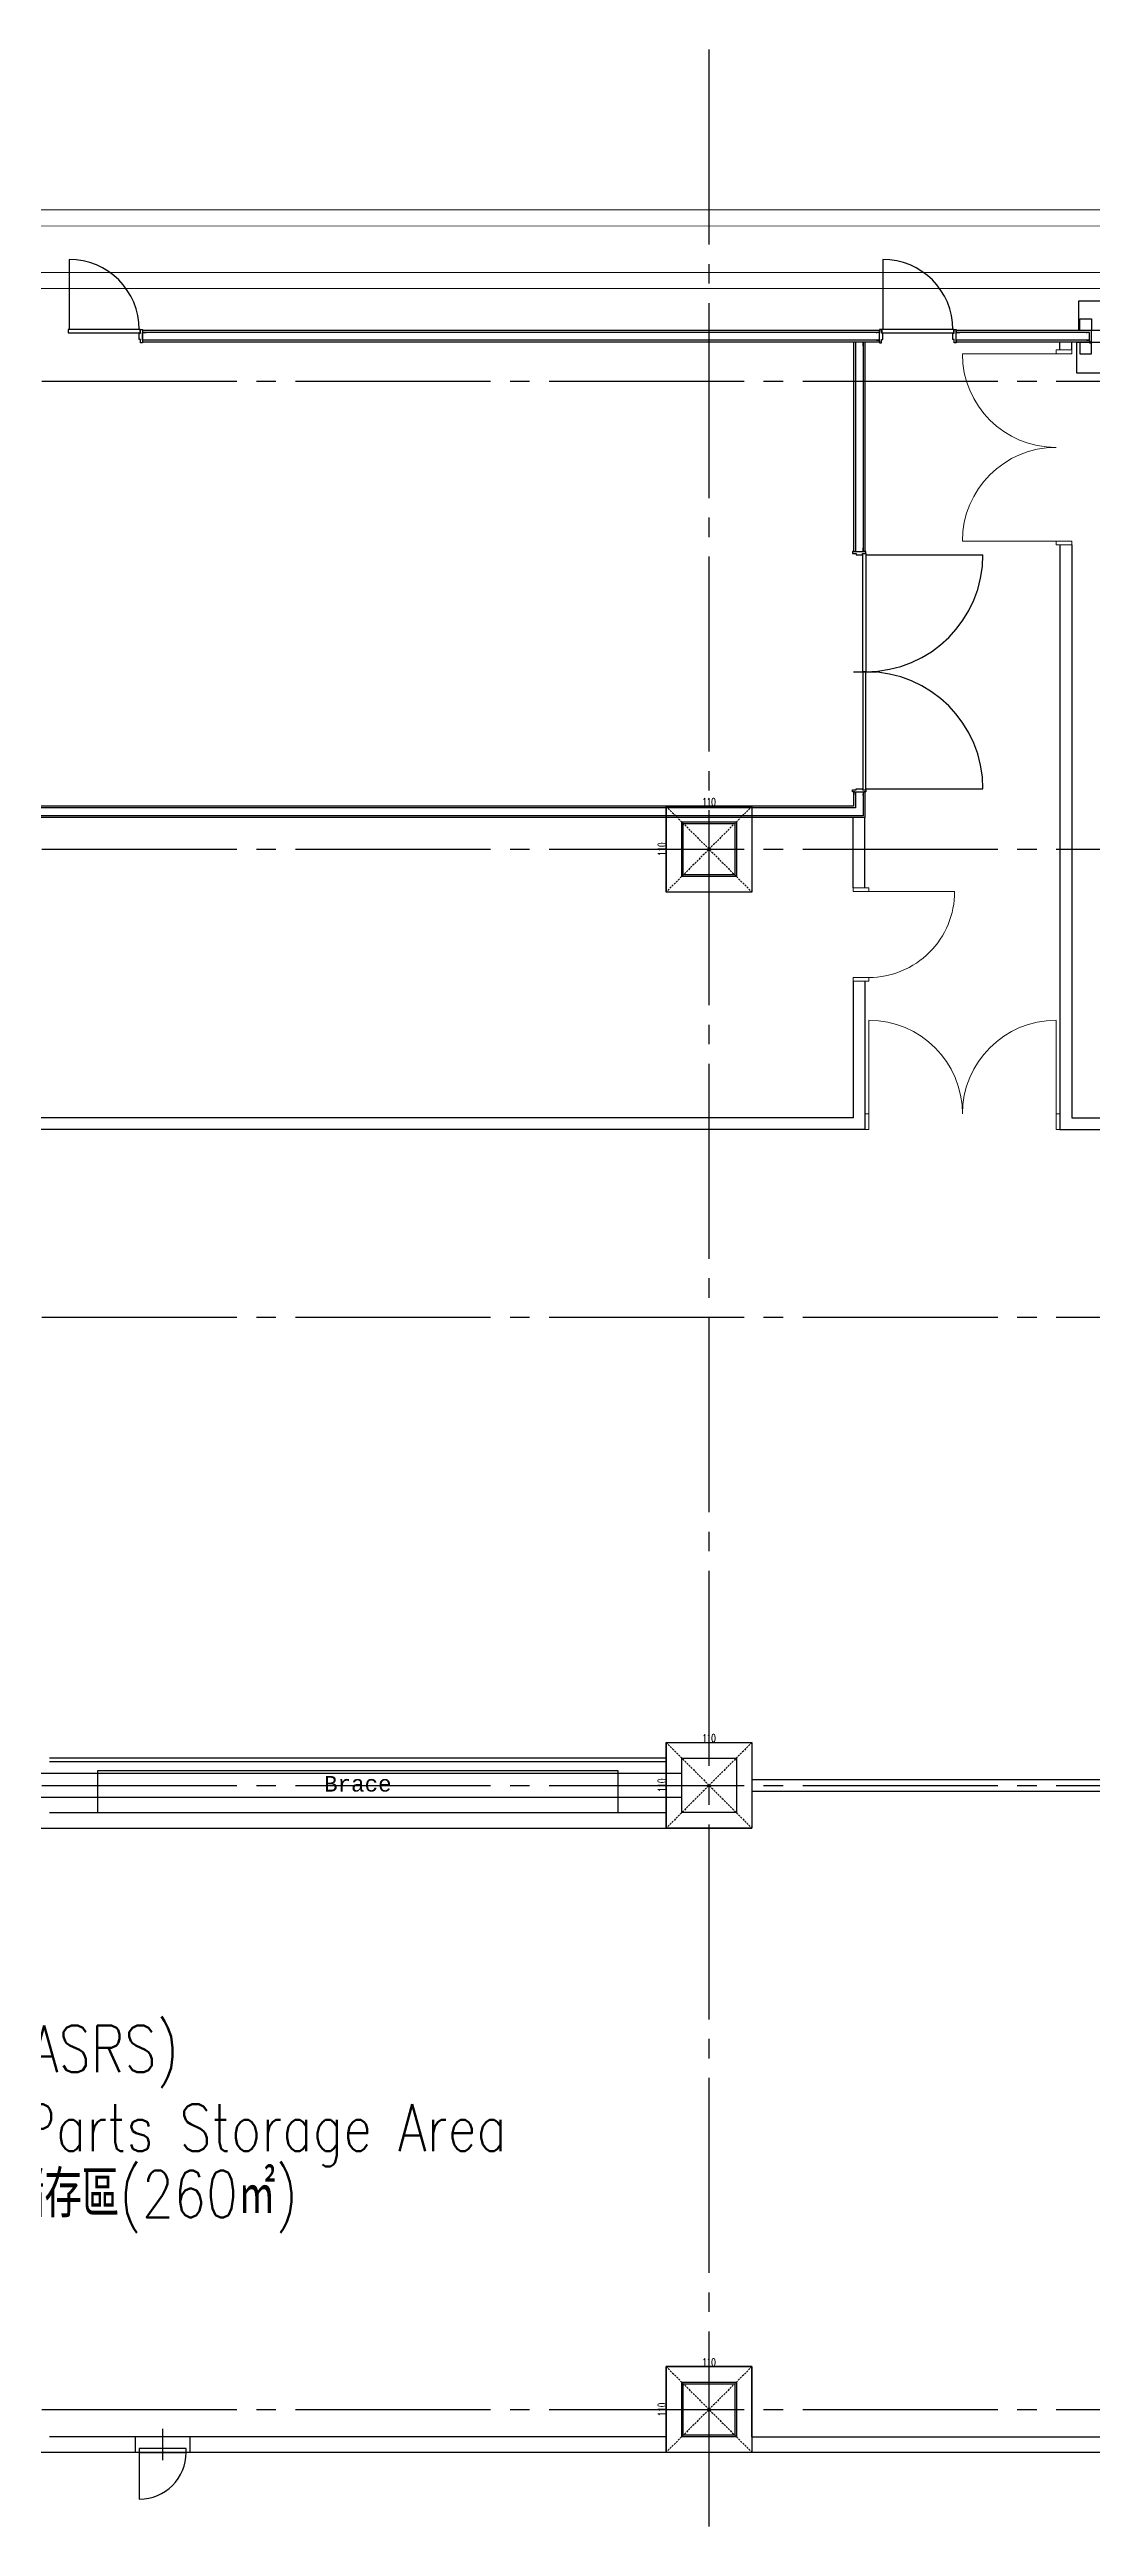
# Model space of a CAD drawing. Extents: x -18489 to 195597, y -1599 to 112111.
# Drawn here: x 21715 to 23050, y 10600 to 13775 of the extents above; entities that cross this region are included whole.
import ezdxf
from ezdxf.enums import TextEntityAlignment as Align

# ---------------------------------------------------------------- set-up
doc = ezdxf.new("R2010")
doc.units = 0
doc.header["$LTSCALE"] = 100
doc.linetypes.add('X-N-FAB-L10$0$COL-CEN-LIN', pattern=[3.25, 2.5, -0.25, 0.25, -0.25])
doc.linetypes.add('X-N-FAB-L10$0$HIDDEN', pattern=[0.375, 0.25, -0.125])
doc.layers.add('188K-SM-03-F10-MECH-EQ-Y2257103$0$0-CHR', color=3, linetype='Continuous', lineweight=0)
doc.layers.add('188K-SM-03-F10-MECH-EQ-Y2257103$0$0-CHS', color=4, linetype='Continuous', lineweight=0)
for name, color, linetype in [('X-N-FAB-L10$0$08', 8, 'Continuous'), ('X-N-FAB-L10$0$200K新增範圍', 8, 'Continuous'), ('X-N-FAB-L10$0$BEAM', 8, 'Continuous'), ('X-N-FAB-L10$0$BLOCK', 8, 'Continuous'), ('X-N-FAB-L10$0$CCL', 8, 'X-N-FAB-L10$0$COL-CEN-LIN'), ('X-N-FAB-L10$0$COL', 8, 'Continuous'), ('X-N-FAB-L10$0$COL-S', 8, 'Continuous'), ('X-N-FAB-L10$0$TXT-CODE', 8, 'Continuous'), ('X-N-FAB-L10$0$WALL-RC', 8, 'Continuous')]:
    doc.layers.add(name, color=color, linetype=linetype)
doc.styles.add('X-N-FAB-L10$0$ATS', font='monotxt.shx', dxfattribs={"bigfont": 'BIGFONT.shx'})
doc.styles.add('X-N-FAB-L10$0$CHINA', font='simplex.shx', dxfattribs={"width": 0.75, "bigfont": 'chineset.shx'})
doc.styles.add('X-N-FAB-L10$0$DIM', font='simplex.shx', dxfattribs={"width": 0.67, "bigfont": 'chineset.shx'})
doc.dimstyles.new('X-N-FAB-L10$0$JJP_005_defpoint', dxfattribs={"dimtxt": 20, "dimasz": 0.5, "dimexe": 0.5, "dimexo": 0.5, "dimgap": 0.5, "dimtad": 1, "dimdsep": 46, "dimtxsty": 'X-N-FAB-L10$0$DIM', "dimblk": 'X-N-FAB-L10$0$_None', "dimcen": 10, "dimclrd": 256, "dimclre": 256, "dimclrt": 256, "dimadec": 0, "dimazin": 0, "dimtfac": 1, "dimtix": 1, "dimtmove": 2, "dimatfit": 3, "dimldrblk": 'X-N-FAB-L10$0$_None', "dimfxl": 0.5, "dimtolj": 1, "dimtzin": 0, "dimarcsym": 0})

# ---------------------------------------------------------------- blocks, each defined once
blk = doc.blocks.new('188K-SM-03-F10-MECH-EQ-Y2257103')
at = {"layer": '188K-SM-03-F10-MECH-EQ-Y2257103$0$0-CHR'}
for p, q in [((24577.2, 13489.3, -60), (18929.1, 13489.3, -60)), ((24577.2, 13468.5, -60), (18929.1, 13468.5, -60))]:
    blk.add_line(p, q, dxfattribs=at)
at = {"layer": '188K-SM-03-F10-MECH-EQ-Y2257103$0$0-CHS'}
for p, q in [((24577.2, 13569.4, -60), (18929.1, 13569.9, -60)), ((24577.2, 13548.6, -60), (18929.1, 13549.1, -60))]:
    blk.add_line(p, q, dxfattribs=at)
blk = doc.blocks.new('*D2397')
at = {"layer": 'DefPoints', "lineweight": -2, "transparency": 16777216}
blk.add_line((0, 0), (110, 0), dxfattribs=at)
at = {"layer": 'DefPoints', "color": 0, "transparency": 16777216}
for p in [(0, 0), (110, 0), (110, 0)]:
    blk.add_point(p, dxfattribs=at)
at = {"layer": 'DefPoints', "transparency": 16777216, "insert": (55, 5.5), "char_height": 10, "attachment_point": 5, "style": 'X-N-FAB-L10$0$DIM'}
blk.add_mtext('\\A1;110', dxfattribs=at)
blk = doc.blocks.new('X-N-FAB-L10$0$_None')
blk = doc.blocks.new('*D2398')
at = {"layer": 'DefPoints', "lineweight": -2, "transparency": 16777216}
blk.add_line((0, 0), (0, -110), dxfattribs=at)
at = {"layer": 'DefPoints', "color": 0, "transparency": 16777216}
for p in [(0, 0), (0, -110), (0, -110)]:
    blk.add_point(p, dxfattribs=at)
at = {"layer": 'DefPoints', "transparency": 16777216, "insert": (-5.5, -55), "char_height": 10, "attachment_point": 5, "rotation": 90, "style": 'X-N-FAB-L10$0$DIM'}
blk.add_mtext('\\A1;110', dxfattribs=at)
blk = doc.blocks.new('X-N-FAB-L10$0$X-NFAB-UPS_L10$0$A$C65aec59f')
at = {"lineweight": 0}
for p, q in [((0, 1200), (-1200, 1200)), ((0, 1250), (20, 1250)), ((0, 1250), (0, 1200)), ((200, 1250), (0, 1250)), ((0, 1250), (20, 1250)), ((0, 1250), (20, 1250)), ((0, 1200), (200, 1200)), ((20, 1250), (180, 1250)), ((20, 1250), (180, 1250)), ((20, 1250), (180, 1250)), ((180, 1250), (200, 1250)), ((180, 1250), (200, 1250)), ((180, 1250), (200, 1250)), ((200, 1200), (200, 1250)), ((0, -1200), (-1200, -1200)), ((200, -1200), (0, -1200)), ((0, -1200), (0, -1250)), ((0, -1250), (20, -1250)), ((0, -1250), (200, -1250)), ((0, -1250), (20, -1250)), ((0, -1250), (20, -1250)), ((20, -1250), (180, -1250)), ((20, -1250), (180, -1250)), ((20, -1250), (180, -1250)), ((180, -1250), (200, -1250)), ((180, -1250), (200, -1250)), ((180, -1250), (200, -1250)), ((200, -1250), (200, -1200))]:
    blk.add_line(p, q, dxfattribs=at)
for centre, major_axis in [((0, 1200), (-849, 849)), ((0, -1200), (849, 849))]:
    blk.add_ellipse(centre, major_axis=major_axis, ratio=1, start_param=0.785398, end_param=2.356194, dxfattribs=at)
blk = doc.blocks.new('X-N-FAB-L10$0$X-NFAB-UPS_L10$0$A$C01469983')
at = {"lineweight": 0}
for p, q in [((-180, 0), (-200, 0)), ((-200, 0), (-200, -50)), ((0, 0), (-200, 0)), ((-180, 0), (-200, 0)), ((-180, 0), (-200, 0)), ((-20, 0), (-180, 0)), ((-20, 0), (-180, 0)), ((-20, 0), (-180, 0)), ((0, 0), (-20, 0)), ((0, 0), (-20, 0)), ((0, 0), (-20, 0)), ((0, -50), (0, 0)), ((-200, -50), (-1300, -50)), ((-200, -50), (0, -50)), ((0, -1150), (-200, -1150)), ((-200, -1150), (-200, -1200)), ((-180, -1200), (-200, -1200)), ((-200, -1200), (0, -1200)), ((-180, -1200), (-200, -1200)), ((-180, -1200), (-200, -1200)), ((-20, -1200), (-180, -1200)), ((-20, -1200), (-180, -1200)), ((-20, -1200), (-180, -1200)), ((0, -1200), (-20, -1200)), ((0, -1200), (-20, -1200)), ((0, -1200), (-20, -1200)), ((0, -1200), (0, -1150))]:
    blk.add_line(p, q, dxfattribs=at)
at = {"lineweight": 0, "flags": 128}
blk.add_lwpolyline([(0, 0), (0, 100)], dxfattribs=at)
at = {"lineweight": 0}
blk.add_ellipse((-200, -50), major_axis=(778, 778), ratio=1, start_param=2.356194, end_param=3.926991, dxfattribs=at)
blk = doc.blocks.new('*D2863')
at = {"layer": 'DefPoints', "lineweight": -2, "transparency": 16777216}
blk.add_line((22505, 12805), (22615, 12805), dxfattribs=at)
at = {"layer": 'DefPoints', "color": 0, "transparency": 16777216}
for p in [(22505, 12805), (22615, 12805), (22615, 12805)]:
    blk.add_point(p, dxfattribs=at)
at = {"layer": 'DefPoints', "transparency": 16777216, "insert": (22560, 12810.5), "char_height": 10, "attachment_point": 5, "style": 'X-N-FAB-L10$0$DIM'}
blk.add_mtext('\\A1;110', dxfattribs=at)
blk = doc.blocks.new('*D2864')
at = {"layer": 'DefPoints', "lineweight": -2, "transparency": 16777216}
blk.add_line((22505, 12805), (22505, 12695), dxfattribs=at)
at = {"layer": 'DefPoints', "color": 0, "transparency": 16777216}
for p in [(22505, 12805), (22505, 12695), (22505, 12695)]:
    blk.add_point(p, dxfattribs=at)
at = {"layer": 'DefPoints', "transparency": 16777216, "insert": (22499.5, 12750), "char_height": 10, "attachment_point": 5, "rotation": 90, "style": 'X-N-FAB-L10$0$DIM'}
blk.add_mtext('\\A1;110', dxfattribs=at)
blk = doc.blocks.new('*D2867')
at = {"layer": 'DefPoints', "lineweight": -2, "transparency": 16777216}
blk.add_line((22505, 10805), (22615, 10805), dxfattribs=at)
at = {"layer": 'DefPoints', "color": 0, "transparency": 16777216}
for p in [(22505, 10805), (22615, 10805), (22615, 10805)]:
    blk.add_point(p, dxfattribs=at)
at = {"layer": 'DefPoints', "transparency": 16777216, "insert": (22560, 10810.5), "char_height": 10, "attachment_point": 5, "style": 'X-N-FAB-L10$0$DIM'}
blk.add_mtext('\\A1;110', dxfattribs=at)
blk = doc.blocks.new('*D2868')
at = {"layer": 'DefPoints', "lineweight": -2, "transparency": 16777216}
blk.add_line((22505, 10805), (22505, 10695), dxfattribs=at)
at = {"layer": 'DefPoints', "color": 0, "transparency": 16777216}
for p in [(22505, 10805), (22505, 10695), (22505, 10695)]:
    blk.add_point(p, dxfattribs=at)
at = {"layer": 'DefPoints', "transparency": 16777216, "insert": (22499.5, 10750), "char_height": 10, "attachment_point": 5, "rotation": 90, "style": 'X-N-FAB-L10$0$DIM'}
blk.add_mtext('\\A1;110', dxfattribs=at)
blk = doc.blocks.new('*U2396')
at = {"layer": 'DefPoints', "linetype": 'X-N-FAB-L10$0$HIDDEN', "ltscale": 0.1}
for p, q in [((110, 0), (0, -110)), ((0, 0), (110, -110))]:
    blk.add_line(p, q, dxfattribs=at)
at = {"layer": 'X-N-FAB-L10$0$COL', "ltscale": 0.1}
blk.add_lwpolyline([(0, 0), (110, 0), (110, -110), (0, -110)], close=True, dxfattribs=at)
at = {"layer": 'DefPoints'}
dim = blk.add_linear_dim(base=(0, -110), p1=(0, 0), p2=(0, -110), angle=90, dimstyle='X-N-FAB-L10$0$JJP_005_defpoint', override={"dimtxt": 10}, dxfattribs=at)
dim.commit()
dim.dimension.update_dxf_attribs({"geometry": '*D2398', "text_midpoint": (-5.5, -55)})
dim = blk.add_linear_dim(base=(110, 0), p1=(0, 0), p2=(110, 0), dimstyle='X-N-FAB-L10$0$JJP_005_defpoint', override={"dimtxt": 10}, dxfattribs=at)
dim.commit()
dim.dimension.update_dxf_attribs({"geometry": '*D2397', "text_midpoint": (55, 5.5)})
blk = doc.blocks.new('X-N-FAB-L10$0$A$C467ba2ca')
at = {"layer": 'X-N-FAB-L10$0$CCL'}
for p, q in [((-4450, 0), (-4450, 9160)), ((-27730, 2750), (360, 2750)), ((-27730, 2150), (360, 2150)), ((-27730, 1550), (360, 1550)), ((-27730, 950), (360, 950)), ((-27730, 150), (360, 150))]:
    blk.add_line(p, q, dxfattribs=at)
at = {"layer": 'X-N-FAB-L10$0$COL-S'}
for points in [[(-4485, 2185), (-4415, 2185), (-4415, 2115), (-4485, 2115)], [(-4485, 985), (-4415, 985), (-4415, 915), (-4485, 915)], [(-4485, 185), (-4415, 185), (-4415, 115), (-4485, 115)]]:
    blk.add_lwpolyline(points, close=True, dxfattribs=at)
at = {"layer": 'X-N-FAB-L10$0$BEAM'}
for p in [(-4505, 2205), (-4505, 1005), (-4505, 205)]:
    blk.add_blockref('*U2396', p, dxfattribs=at)
blk = doc.blocks.new('X-N-FAB-L10')
at = {"layer": 'DefPoints', "color": 8, "linetype": 'X-N-FAB-L10$0$HIDDEN', "ltscale": 0.1}
for p, q in [((22615, 12805), (22505, 12695)), ((22505, 12805), (22615, 12695)), ((22615, 10805), (22505, 10695)), ((22505, 10805), (22615, 10695))]:
    blk.add_line(p, q, dxfattribs=at)
at = {"layer": 'X-N-FAB-L10$0$08'}
for p, q in [((21740, 13506), (21740, 13416)), ((22782.5, 13506), (22782.5, 13416)), ((22778.5, 13415), (21834, 13415)), ((21834, 13415), (21834, 13400)), ((22778.5, 13412.5), (21834, 13412.5)), ((22778.5, 13402.5), (21834, 13402.5)), ((22778.5, 13400), (21834, 13400)), ((22745.3, 13400), (22745.3, 13131.5)), ((22747.5, 13400), (22747.5, 13131.5)), ((22757.5, 13400), (22757.5, 13131.5)), ((22759.7, 13400), (22759.7, 13131.5)), ((22778.5, 13400), (22778.5, 13415)), ((23047.5, 13415), (22876.5, 13415)), ((22876.5, 13400), (22876.5, 13415)), ((23047.5, 13412.5), (22876.5, 13412.5)), ((23047.5, 13402.5), (22876.5, 13402.5)), ((23047.5, 13400), (22876.5, 13400)), ((22745, 13131.5), (22760, 13131.5)), ((22745, 13131.5), (22760, 13131.5)), ((22761, 13127.5), (22911, 13127.5)), ((22745, 12977.5), (22775, 12977.5)), ((22761, 12827.5), (22911, 12827.5)), ((22745.3, 12805), (21610, 12805)), ((22747.5, 12802.8), (21610, 12802.8)), ((22745, 12823.5), (22760, 12823.5)), ((22745.3, 12823.5), (22745.3, 12805)), ((22747.5, 12823.5), (22747.5, 12802.8)), ((22757.5, 12823.5), (22757.5, 12792.8)), ((22759.7, 12823.5), (22759.7, 12790.6)), ((22757.5, 12792.8), (21610, 12792.8)), ((22759.7, 12790.6), (21610, 12790.6)), ((22505, 11585), (21715, 11585)), ((22505, 11580), (21715, 11580))]:
    blk.add_line(p, q, dxfattribs=at)
at = {"layer": 'X-N-FAB-L10$0$08', "color": 8}
for p, q in [((22505, 10805), (22505, 10715)), ((22615, 10805), (22505, 10805)), ((22615, 10715), (22615, 10805)), ((22525, 10715), (22525, 10785)), ((22525, 10785), (22595, 10785)), ((22527, 10717), (22527, 10783)), ((22527, 10783), (22593, 10783)), ((22593, 10783), (22593, 10717)), ((22595, 10785), (22595, 10715)), ((21825, 10695), (21825, 10715)), ((21890, 10700), (21830, 10700)), ((21830, 10700), (21830, 10695)), ((21860, 10685), (21860, 10725)), ((21890, 10695), (21890, 10700)), ((21895, 10695), (21895, 10715)), ((22595, 10715), (22525, 10715)), ((22593, 10717), (22527, 10717)), ((21830, 10695), (21830, 10635)), ((21830, 10695), (21890, 10695))]:
    blk.add_line(p, q, dxfattribs=at)
at = {"layer": 'X-N-FAB-L10$0$08'}
for points in [[(23313, 13415), (23034, 13415), (23034, 13453), (23313, 13453)], [(21831, 13416), (21739, 13416), (21739, 13412), (21831, 13412)], [(22873.5, 13416), (22781.5, 13416), (22781.5, 13412), (22873.5, 13412)], [(23031.2, 13400), (23394.8, 13400), (23394.8, 13360), (23031.2, 13360)], [(23050, 13415), (23035, 13415), (23035, 13430), (23050, 13430)], [(23050, 13400), (23035, 13400), (23035, 13385), (23050, 13385)], [(22761, 13129), (22761, 12977.5), (22757, 12977.5), (22757, 13129)], [(22761, 12826), (22761, 12977.5), (22757, 12977.5), (22757, 12826)], [(22505, 12805), (22615, 12805), (22615, 12695), (22505, 12695)], [(22525, 12715), (22525, 12785), (22595, 12785), (22595, 12715)], [(22525, 12715), (22525, 12785), (22595, 12785), (22595, 12715)], [(22527, 12717), (22527, 12783), (22593, 12783), (22593, 12717)], [(22527, 12717), (22527, 12783), (22593, 12783), (22593, 12717)], [(21695, 11535), (22525, 11535), (22525, 11565), (21695, 11565)]]:
    blk.add_lwpolyline(points, close=True, dxfattribs=at)
for points in [[(21834, 13401.5), (21834, 13399), (21831.5, 13399), (21831.5, 13403.5), (21830, 13403.5), (21830, 13411.5), (21831.5, 13411.5), (21831.5, 13416), (21834, 13416), (21834, 13413.5)], [(21838, 13403.5), (21838, 13402.5), (21834, 13402.5), (21834, 13412.5), (21838, 13412.5), (21838, 13411.5)], [(22756.5, 13396), (22757.5, 13396), (22757.5, 13400), (22747.5, 13400), (22747.5, 13396), (22748.5, 13396)], [(22774.5, 13403.5), (22774.5, 13402.5), (22778.5, 13402.5), (22778.5, 13412.5), (22774.5, 13412.5), (22774.5, 13411.5)], [(22778.5, 13401.5), (22778.5, 13399), (22781, 13399), (22781, 13403.5), (22782.5, 13403.5), (22782.5, 13411.5), (22781, 13411.5), (22781, 13416), (22778.5, 13416), (22778.5, 13413.5)], [(22876.5, 13401.5), (22876.5, 13399), (22874, 13399), (22874, 13403.5), (22872.5, 13403.5), (22872.5, 13411.5), (22874, 13411.5), (22874, 13416), (22876.5, 13416), (22876.5, 13413.5)], [(22880.5, 13403.5), (22880.5, 13402.5), (22876.5, 13402.5), (22876.5, 13412.5), (22880.5, 13412.5), (22880.5, 13411.5)], [(23043.5, 13403.5), (23043.5, 13402.5), (23047.5, 13402.5), (23047.5, 13412.5), (23043.5, 13412.5), (23043.5, 13411.5)], [(23047.5, 13401.5), (23047.5, 13399), (23050, 13399), (23050, 13415)], [(22746.5, 13131.5), (22744, 13131.5), (22744, 13129), (22748.5, 13129), (22748.5, 13127.5), (22756.5, 13127.5), (22756.5, 13129), (22761, 13129), (22761, 13131.5), (22758.5, 13131.5)], [(22748.5, 13135.5), (22747.5, 13135.5), (22747.5, 13131.5), (22757.5, 13131.5), (22757.5, 13135.5), (22756.5, 13135.5)], [(22746.5, 12823.5), (22744, 12823.5), (22744, 12826), (22748.5, 12826), (22748.5, 12827.5), (22756.5, 12827.5), (22756.5, 12826), (22761, 12826), (22761, 12823.5), (22758.5, 12823.5)], [(22748.5, 12819.5), (22747.5, 12819.5), (22747.5, 12823.5), (22757.5, 12823.5), (22757.5, 12819.5), (22756.5, 12819.5)], [(22443.5, 11515), (22443.5, 11568.5), (21776.5, 11568.5), (21776.5, 11515)]]:
    blk.add_lwpolyline(points, dxfattribs=at)
for centre, radius, start, end in [((21740, 13416), 90, 0, 90), ((22782.5, 13416), 90, 0, 90), ((22761, 13127.5), 150, 270, 0), ((22761, 12827.5), 150, 0, 90)]:
    blk.add_arc(centre, radius, start, end, dxfattribs=at)
at = {"layer": 'X-N-FAB-L10$0$08', "color": 8}
blk.add_arc((21830, 10695), 60, 270, 0, dxfattribs=at)
at = {"layer": 'X-N-FAB-L10$0$200K新增範圍', "color": 8}
for p, q in [((23009.7, 13390), (23009.7, 13400)), ((23024.7, 13390), (23024.7, 13400)), ((23009.7, 13140), (23009.7, 12390.6)), ((23024.7, 13140), (23024.7, 12405.6)), ((22744.7, 12700.6), (22744.7, 12790.6)), ((22759.7, 12700.6), (22759.7, 12790.6)), ((22744.7, 12580.6), (22744.7, 12405.6)), ((22759.7, 12580.6), (22759.7, 12390.6)), ((22744.7, 12405.6), (21610, 12405.6)), ((23009.7, 12390.6), (23395, 12390.6)), ((23024.7, 12405.6), (23395, 12405.6)), ((22615, 11557.5), (23265, 11557.5)), ((22615, 11542.5), (23265, 11542.5))]:
    blk.add_line(p, q, dxfattribs=at)
blk.add_lwpolyline([(22759.7, 12580.6), (22759.7, 12390.6), (21607.5, 12390.6)], dxfattribs=at)
at = {"layer": 'X-N-FAB-L10$0$COL', "color": 8, "ltscale": 0.1}
for points in [[(22505, 12805), (22615, 12805), (22615, 12695), (22505, 12695)], [(22505, 10805), (22615, 10805), (22615, 10695), (22505, 10695)]]:
    blk.add_lwpolyline(points, close=True, dxfattribs=at)
at = {"layer": 'X-N-FAB-L10$0$COL-S', "color": 8}
for p, q in [((22525, 12785), (22595, 12785)), ((22525, 12715), (22525, 12785)), ((22595, 12785), (22595, 12715)), ((22595, 12715), (22525, 12715)), ((22525, 10785), (22595, 10785)), ((22525, 10715), (22525, 10785)), ((22595, 10785), (22595, 10715)), ((22595, 10715), (22525, 10715))]:
    blk.add_line(p, q, dxfattribs=at)
at = {"layer": 'X-N-FAB-L10$0$WALL-RC'}
for p, q in [((19805, 11495), (22615, 11495)), ((21715, 11515), (22505, 11515)), ((23455, 10695), (20165, 10695))]:
    blk.add_line(p, q, dxfattribs=at)
at = {"layer": 'X-N-FAB-L10$0$WALL-RC', "color": 8}
for p, q in [((22505, 10715), (21715, 10715)), ((22615, 10715), (23405, 10715))]:
    blk.add_line(p, q, dxfattribs=at)
at = {"layer": 'X-N-FAB-L10$0$200K新增範圍', "color": 8, "zscale": 0.1}
for p, xscale, yscale, rotation in [((23004.7, 13265), -0.1, 0.1, 180), ((22884.7, 12410.6), -0.1000000000000002, 0.1000000000000002, 90)]:
    blk.add_blockref('X-N-FAB-L10$0$X-NFAB-UPS_L10$0$A$C65aec59f', p, dxfattribs=dict(at, xscale=xscale, yscale=yscale, rotation=rotation))
at = {"layer": 'X-N-FAB-L10$0$200K新增範圍', "color": 8, "xscale": -0.1, "yscale": 0.1, "zscale": 0.1}
blk.add_blockref('X-N-FAB-L10$0$X-NFAB-UPS_L10$0$A$C01469983', (22744.7, 12700.6), dxfattribs=at)
at = {"layer": 'X-N-FAB-L10$0$BLOCK'}
blk.add_blockref('X-N-FAB-L10$0$A$C467ba2ca', (27010, 10600), dxfattribs=at)
at = {"layer": 'X-N-FAB-L10$0$08', "style": 'X-N-FAB-L10$0$ATS'}
blk.add_text('Brace', height=20, dxfattribs=at).set_placement((22110, 11552), align=Align.MIDDLE_CENTER)
at = {"layer": 'X-N-FAB-L10$0$TXT-CODE', "color": 8, "style": 'X-N-FAB-L10$0$CHINA', "width": 0.8}
for s, p in [('(友達ASRS)', (21722.85, 11212.199)), ('(Temp)Spares Parts Storage Area', (21750.85, 11111.199)), ('臨時備品儲存區(260㎡)', (21750.85, 11026.199))]:
    blk.add_text(s, height=60, dxfattribs=at).set_placement(p, align=Align.MIDDLE_CENTER)
at = {"layer": 'DefPoints', "color": 8}
for base, p1, p2, picture, middle in [((22505, 12695), (22505, 12805), (22505, 12695), '*D2864', (22499.5, 12750)), ((22505, 10695), (22505, 10805), (22505, 10695), '*D2868', (22499.5, 10750))]:
    dim = blk.add_linear_dim(base=base, p1=p1, p2=p2, angle=90, dimstyle='X-N-FAB-L10$0$JJP_005_defpoint', override={"dimtxt": 10}, dxfattribs=at)
    dim.commit()
    dim.dimension.update_dxf_attribs({"geometry": picture, "text_midpoint": middle})
for base, p1, p2, picture, middle in [((22615, 12805), (22505, 12805), (22615, 12805), '*D2863', (22560, 12810.5)), ((22615, 10805), (22505, 10805), (22615, 10805), '*D2867', (22560, 10810.5))]:
    dim = blk.add_linear_dim(base=base, p1=p1, p2=p2, dimstyle='X-N-FAB-L10$0$JJP_005_defpoint', override={"dimtxt": 10}, dxfattribs=at)
    dim.commit()
    dim.dimension.update_dxf_attribs({"geometry": picture, "text_midpoint": middle})

msp = doc.modelspace()

# ---------------------------------------------------------------- block references
msp.add_blockref('188K-SM-03-F10-MECH-EQ-Y2257103', (0, 0))

# ---------------------------------------------------------------- next in the draw order: block references
msp.add_blockref('X-N-FAB-L10', (0, 0))

doc.saveas('drawing.dxf')
